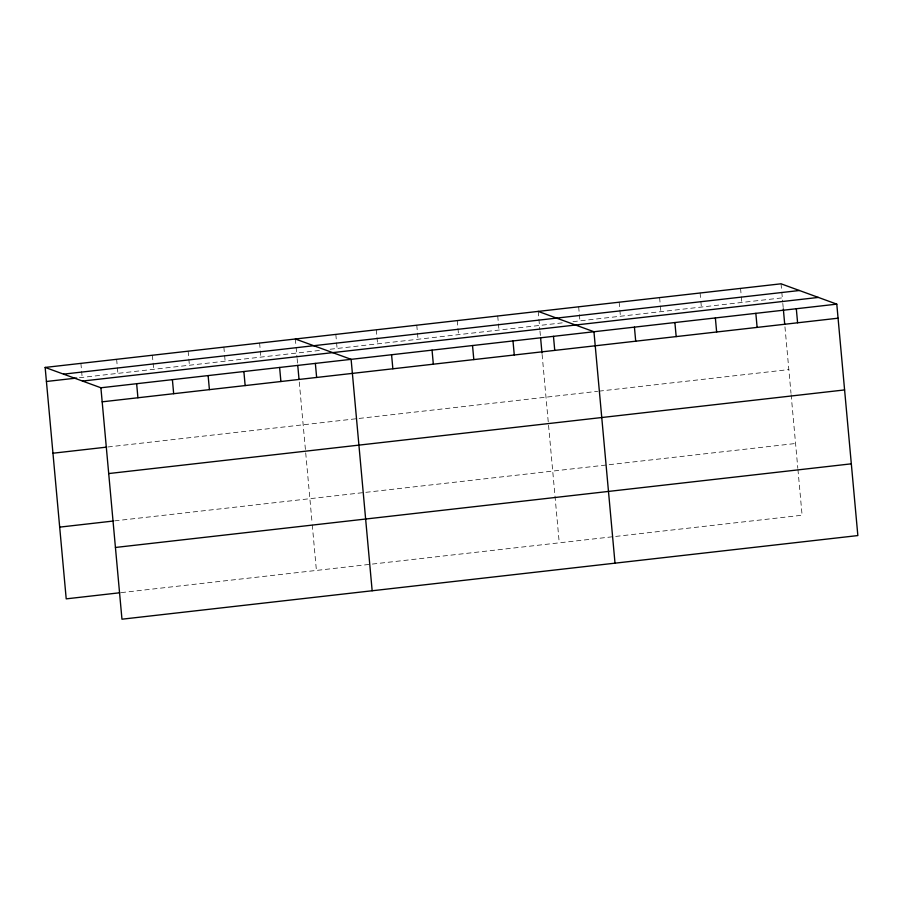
<?xml version="1.0" encoding="UTF-8"?>
<svg xmlns="http://www.w3.org/2000/svg" width="903" height="903" viewBox="0 0 903 903"><rect width="100%" height="100%" fill="white"/><g stroke="black" fill="none" stroke-linecap="round" stroke-linejoin="round"><path stroke-width="0.68" stroke-dasharray="4.51 3.39" d="M79.419 377.736L321.75 350.195M330.126 349.247L563.201 322.755M572.965 321.649L782.314 297.855M107.942 446.974L597.639 391.315M599.039 391.157L788.838 369.587M114.67 520.873L795.566 443.497M121.205 592.616L802.101 515.229L797.959 469.707M781.039 283.802L781.671 290.822M781.806 292.233L782.687 301.986M782.811 303.374L783.194 307.505M784.955 326.818L790.994 393.29M791.13 394.69L797.823 468.33M740.562 288.396L741.205 295.428M741.329 296.827L741.837 302.449M700.085 293.001L700.728 300.022M700.852 301.433L701.371 307.054M659.619 297.595L660.251 304.627M660.386 306.027L660.894 311.648M619.142 302.2L620.417 316.253M578.665 306.794L579.94 320.847M538.188 311.4L539.847 329.595M539.971 330.972L540.479 336.492M542.105 354.416L559.25 542.827M497.722 316.005L498.998 330.046M457.245 320.599L458.521 334.652M416.768 325.204L418.055 339.246M376.303 329.798L377.578 343.851M335.826 334.403L336.469 341.424M336.593 342.835L337.101 348.445M295.349 338.997L295.992 346.03M296.116 347.429L297.008 357.193M297.132 358.57L297.629 364.09M299.265 382.014L312.145 523.526M312.269 524.903L316.411 570.425M259.612 343.061L260.888 357.114M223.865 347.124L224.508 354.145M224.633 355.556L225.14 361.177M188.117 351.188L189.404 365.241M152.381 355.251L153.657 369.304M116.634 359.315L117.277 366.336M117.401 367.735L117.909 373.357M80.898 363.367L82.173 377.42"/><path stroke-width="1.35" d="M45.15 367.431L781.039 283.802L836.788 304.142L857.85 535.569L121.961 619.198L100.899 387.771L45.15 367.431L66.212 598.858L119.828 592.763M63.549 374.147L799.437 290.506M46.425 381.484L76.676 378.052M82.5 381.066L818.389 297.426M100.899 387.771L836.788 304.142M102.186 401.824L838.063 318.195M52.961 453.216L106.577 447.132M108.71 473.556L844.598 389.927M59.688 527.126L113.293 521.031M115.437 547.466L851.326 463.826M538.188 311.4L593.948 331.74L615.011 563.167M295.349 338.997L351.109 359.338L372.16 590.765M796.311 308.736L797.597 322.789M783.319 308.882L784.696 324.064M755.845 313.341L757.12 327.394M715.368 317.935L716.643 331.988M674.891 322.54L676.178 336.593M634.425 327.134L635.701 341.187M553.471 336.334L554.747 350.387M540.604 337.869L541.981 353.039M512.994 340.939L514.281 354.992M472.529 345.533L473.804 359.586M432.052 350.138L433.327 364.191M391.575 354.732L392.861 368.785M315.361 363.401L316.637 377.454M297.764 365.467L299.017 379.26M279.614 367.465L280.901 381.517M243.878 371.528L245.153 385.57M208.13 375.592L209.406 389.633M172.394 379.644L173.669 393.697M136.646 383.707L137.922 397.76"/></g></svg>
